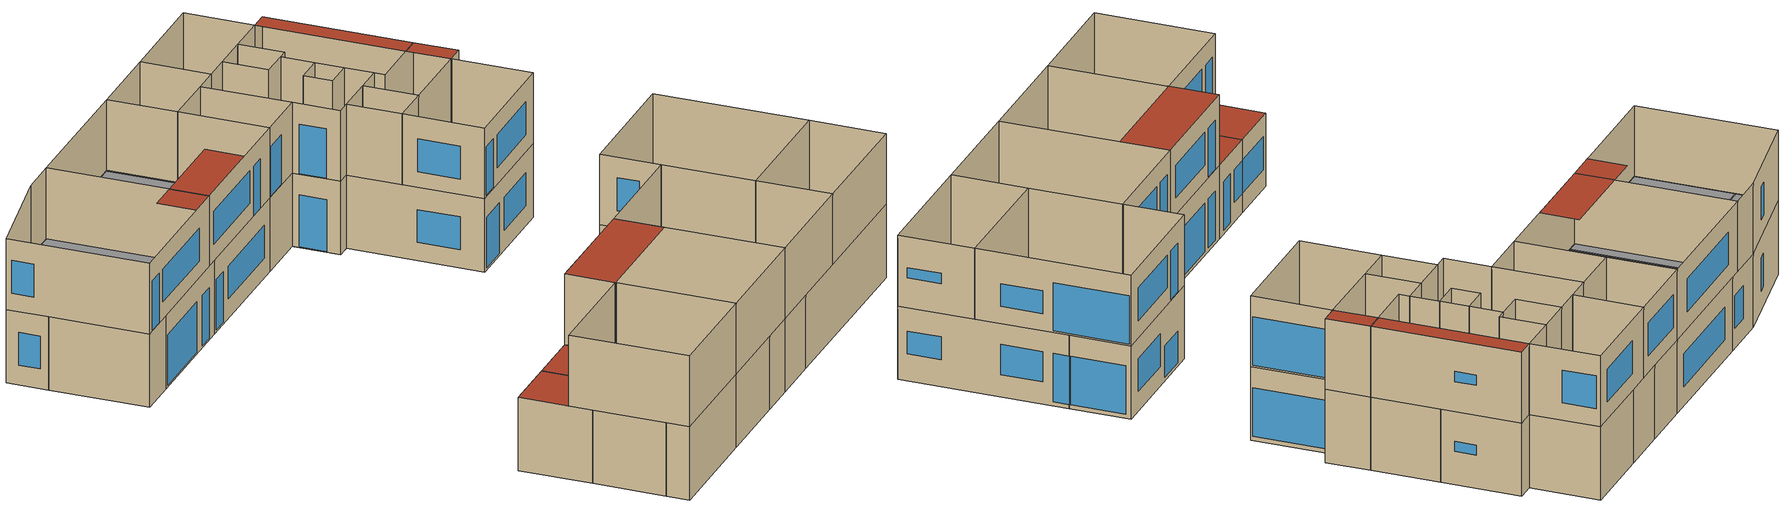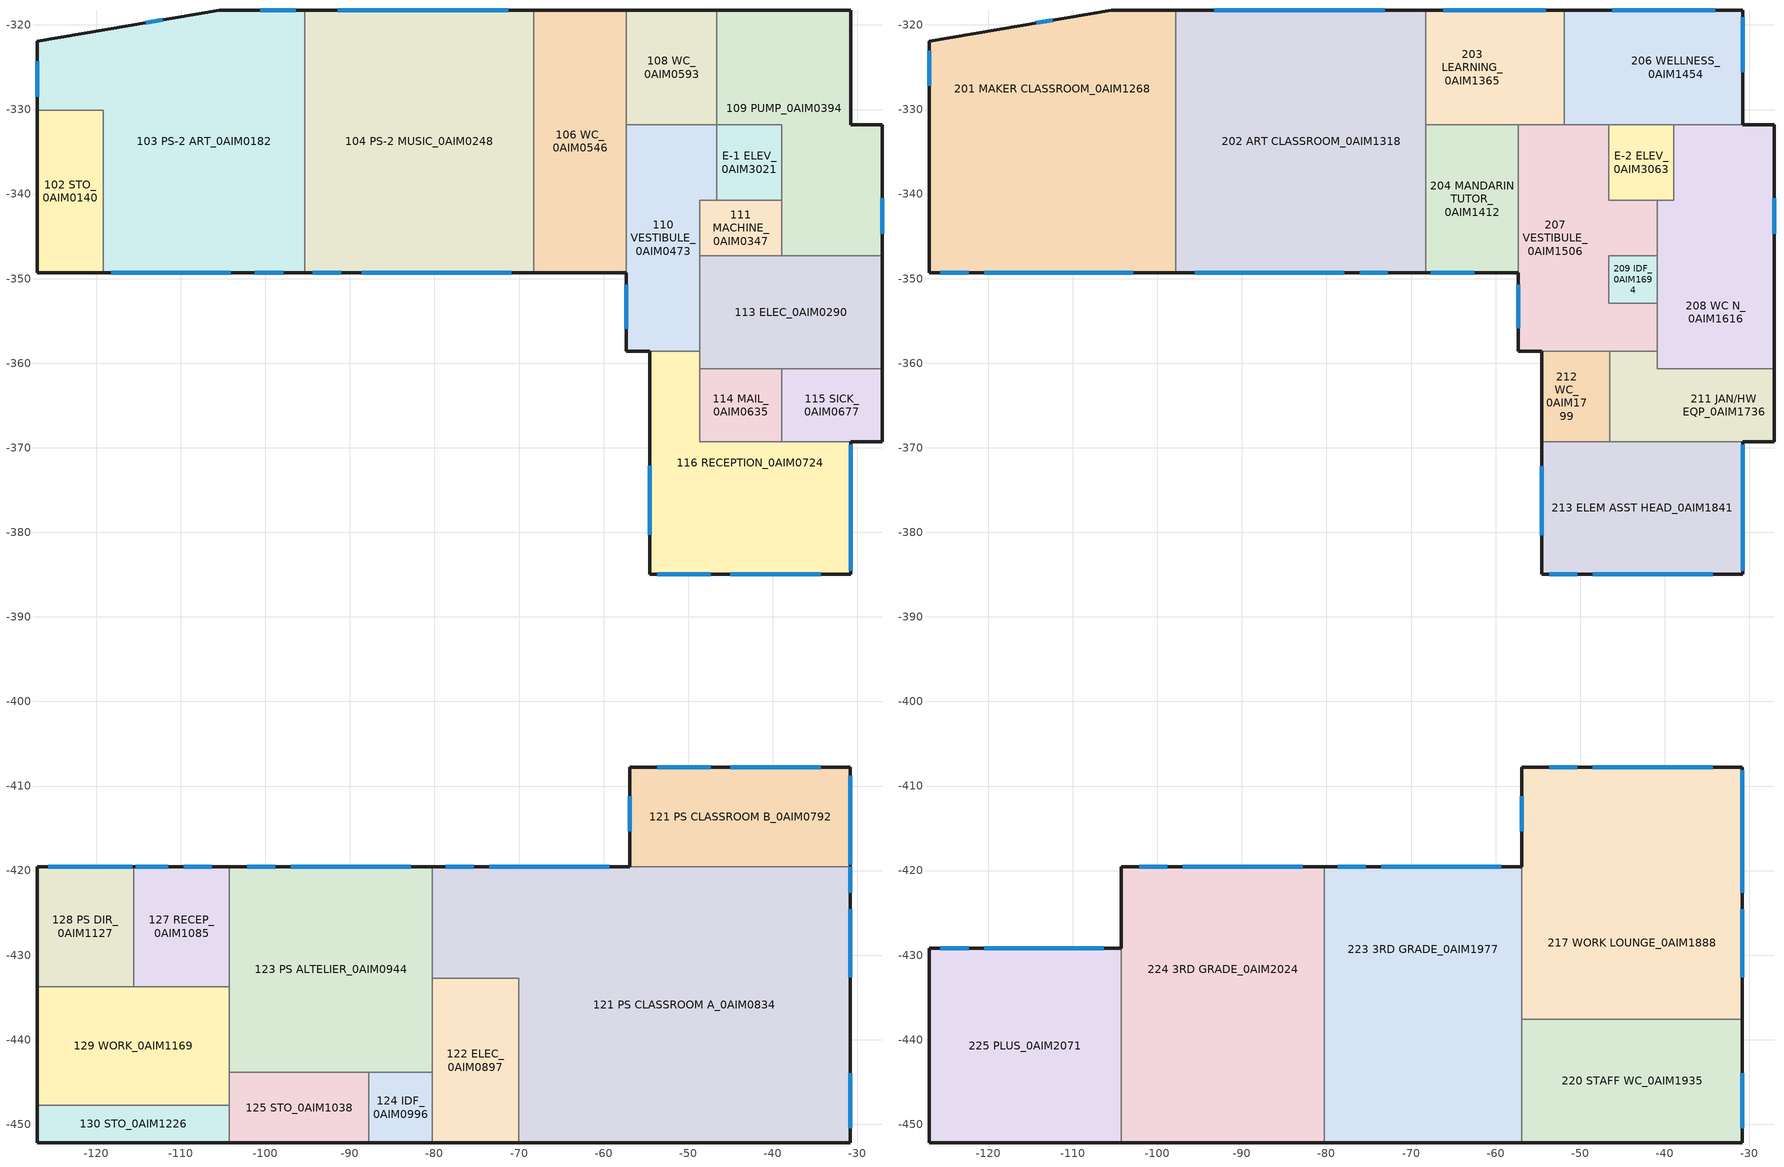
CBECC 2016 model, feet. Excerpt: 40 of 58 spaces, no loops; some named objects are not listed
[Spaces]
102 STO_0AIM0140
 floor ground (Slab-on-Grade Floor - Unheated Slab): -119.17,-349.31 -127,-349.31 -127,-330.06 -119.17,-330.06 z0
 wall outside (MetalFrameWallU057): -127,-330.06 -127,-349.31 -119.17,-349.31 z0:14.5
 wall to 103 PS-2 ART_0AIM0182 (2013 Internal Partition): -119.17,-349.31 -119.17,-330.06 -127,-330.06 z0:14.5
103 PS-2 ART_0AIM0182
 floor ground (Slab-on-Grade Floor - Unheated Slab): -95.34,-349.31 -119.17,-349.31 -119.17,-330.06 -127,-330.06 -127,-321.93 -105.48,-318.24 -95.34,-318.24 z0
 wall outside (MetalFrameWallU057): -95.34,-318.24 -105.48,-318.24 -127,-321.93 -127,-330.06 / -119.17,-349.31 -95.34,-349.31 z0:14.5
 wall to 104 PS-2 MUSIC_0AIM0248 (2013 Internal Partition): -95.34,-349.31 -95.34,-318.24 z0:14.5
 window (SB70XL on Clear+Clear (U-0.28) [SHGC-0.27]): -96.41,-318.24 -100.58,-318.24 / -127,-324.31 -127,-328.48 / -112.16,-319.39 -114.13,-319.72 z3.92:10.42; -118.23,-349.31 -104.06,-349.31 / -101.23,-349.31 -97.9,-349.31 z0.42:10.42
104 PS-2 MUSIC_0AIM0248
 floor ground (Slab-on-Grade Floor - Unheated Slab): -68.25,-349.31 -95.34,-349.31 -95.34,-318.24 -68.25,-318.24 z0
 wall outside (MetalFrameWallU057): -68.25,-318.24 -95.34,-318.24 / -95.34,-349.31 -68.25,-349.31 z0:14.5
 wall to 106 WC_0AIM0546 (2013 Internal Partition): -68.25,-349.31 -68.25,-318.24 z0:14.5
 window (SB70XL on Clear+Clear (U-0.28) [SHGC-0.27]): -71.28,-318.24 -91.45,-318.24 / -88.58,-349.31 -70.92,-349.31 z3.92:10.42; -94.36,-349.31 -91.03,-349.31 z0.42:10.42
106 WC_0AIM0546
 floor ground (Slab-on-Grade Floor - Unheated Slab): -57.3,-349.31 -68.25,-349.31 -68.25,-318.24 -57.3,-318.24 z0
 wall outside (MetalFrameWallU057): -57.3,-318.24 -68.25,-318.24 / -68.25,-349.31 -57.3,-349.31 z0:14.5
 wall to 110 VESTIBULE_0AIM0473 (2013 Internal Partition): -57.3,-349.31 -57.3,-331.83 z0:14.5
 wall to 108 WC_0AIM0593 (2013 Internal Partition): -57.3,-331.83 -57.3,-318.24 z0:14.5
113 ELEC_0AIM0290
 floor ground (Slab-on-Grade Floor - Unheated Slab): -27.07,-360.67 -48.61,-360.67 -48.61,-347.29 -27.07,-347.29 z0
 wall outside (MetalFrameWallU057): -27.07,-360.67 -27.07,-347.29 z0:14.5
 wall to 111 MACHINE_0AIM0347 (2013 Internal Partition): -38.94,-347.29 -48.61,-347.29 z0:14.5
 wall to 109 PUMP_0AIM0394 (2013 Internal Partition): -27.07,-347.29 -38.94,-347.29 z0:14.5
 wall to 110 VESTIBULE_0AIM0473 (2013 Internal Partition): -48.61,-347.29 -48.61,-358.58 z0:14.5
 wall to 114 MAIL_0AIM0635 (2013 Internal Partition): -48.61,-360.67 -38.94,-360.67 z0:14.5
 wall to 115 SICK_0AIM0677 (2013 Internal Partition): -38.94,-360.67 -27.07,-360.67 z0:14.5
 wall to 116 RECEPTION_0AIM0724 (2013 Internal Partition): -48.61,-358.58 -48.61,-360.67 z0:14.5
111 MACHINE_0AIM0347
 floor ground (Slab-on-Grade Floor - Unheated Slab): -38.94,-347.29 -48.61,-347.29 -48.61,-340.75 -38.94,-340.75 z0
 wall to 109 PUMP_0AIM0394 (2013 Internal Partition): -38.94,-347.29 -38.94,-340.75 z0:14.5
 wall to 110 VESTIBULE_0AIM0473 (2013 Internal Partition): -46.6,-340.75 -48.61,-340.75 -48.61,-347.29 z0:14.5
 wall to E-1 ELEV_0AIM3021 (2013 Internal Partition): -38.94,-340.75 -46.6,-340.75 z0:14.5
109 PUMP_0AIM0394
 floor ground (Slab-on-Grade Floor - Unheated Slab): -30.75,-331.83 -27.07,-331.83 -27.07,-347.29 -38.94,-347.29 -38.94,-331.83 -46.6,-331.83 -46.6,-318.24 -30.75,-318.24 z0
 wall outside (MetalFrameWallU057): -27.07,-347.29 -27.07,-331.83 -30.75,-331.83 -30.75,-318.24 -46.6,-318.24 z0:14.5
 wall to 108 WC_0AIM0593 (2013 Internal Partition): -46.6,-318.24 -46.6,-331.83 z0:14.5
 wall to E-1 ELEV_0AIM3021 (2013 Internal Partition): -46.6,-331.83 -38.94,-331.83 -38.94,-340.75 z0:14.5
 window (SB70XL on Clear+Clear (U-0.28) [SHGC-0.27]): -27.07,-344.69 -27.07,-340.52 z6.58:8.58
110 VESTIBULE_0AIM0473
 floor ground (Slab-on-Grade Floor - Unheated Slab): -46.6,-340.75 -48.61,-340.75 -48.61,-358.58 -57.3,-358.58 -57.3,-331.83 -46.6,-331.83 z0
 wall outside (MetalFrameWallU057): -57.3,-349.31 -57.3,-358.58 -54.56,-358.58 z0:14.5
 wall to 108 WC_0AIM0593 (2013 Internal Partition): -46.6,-331.83 -57.3,-331.83 z0:14.5
 wall to 116 RECEPTION_0AIM0724 (2013 Internal Partition): -54.56,-358.58 -48.61,-358.58 z0:14.5
 wall to E-1 ELEV_0AIM3021 (2013 Internal Partition): -46.6,-340.75 -46.6,-331.83 z0:14.5
 window (SB70XL on Clear+Clear (U-0.28) [SHGC-0.27]): -57.3,-350.73 -57.3,-355.9 z0.15:10.42
114 MAIL_0AIM0635
 floor ground (Slab-on-Grade Floor - Unheated Slab): -38.94,-369.29 -48.61,-369.29 -48.61,-360.67 -38.94,-360.67 z0
 wall to 115 SICK_0AIM0677 (2013 Internal Partition): -38.94,-369.29 -38.94,-360.67 z0:14.5
 wall to 116 RECEPTION_0AIM0724 (2013 Internal Partition): -48.61,-360.67 -48.61,-369.29 -38.94,-369.29 z0:14.5
115 SICK_0AIM0677
 floor ground (Slab-on-Grade Floor - Unheated Slab): -27.07,-369.29 -38.94,-369.29 -38.94,-360.67 -27.07,-360.67 z0
 wall outside (MetalFrameWallU057): -30.75,-369.29 -27.07,-369.29 -27.07,-360.67 z0:14.5
 wall to 116 RECEPTION_0AIM0724 (2013 Internal Partition): -38.94,-369.29 -30.75,-369.29 z0:14.5
116 RECEPTION_0AIM0724
 floor ground (Slab-on-Grade Floor - Unheated Slab): -48.61,-369.29 -30.75,-369.29 -30.75,-384.96 -54.56,-384.96 -54.56,-358.58 -48.61,-358.58 z0
 wall outside (MetalFrameWallU057): -54.56,-358.58 -54.56,-384.96 -30.75,-384.96 -30.75,-369.29 z0:14.5
 window (SB70XL on Clear+Clear (U-0.28) [SHGC-0.27]): -53.64,-384.96 -47.33,-384.96 z0.42:10.42; -45,-384.96 -34.33,-384.96 z3.92:10.42; -54.56,-372.13 -54.56,-380.29 z3.58:10.07; -30.75,-384.57 -30.75,-369.63 z0.83:10.42
E-1 ELEV_0AIM3021
 floor ground (Slab-on-Grade Floor - Unheated Slab): -38.94,-340.75 -46.6,-340.75 -46.6,-331.83 -38.94,-331.83 z0
108 WC_0AIM0593
 floor ground (Slab-on-Grade Floor - Unheated Slab): -46.6,-331.83 -57.3,-331.83 -57.3,-318.24 -46.6,-318.24 z0
 wall outside (MetalFrameWallU057): -46.6,-318.24 -57.3,-318.24 z0:14.5
121 PS CLASSROOM B_0AIM0792
 floor ground (Slab-on-Grade Floor - Unheated Slab): -30.81,-419.54 -56.92,-419.54 -56.92,-407.79 -30.81,-407.79 z0
 wall outside (MetalFrameWallU057): -30.81,-419.54 -30.81,-407.79 -56.92,-407.79 -56.92,-419.54 z0:14.5
 wall to 121 PS CLASSROOM A_0AIM0834 (2013 Internal Partition): -56.92,-419.54 -56.67,-419.54 -30.81,-419.54 z0:14.5
 window (SB70XL on Clear+Clear (U-0.28) [SHGC-0.27]): -56.92,-411.19 -56.92,-415.36 / -34.33,-407.79 -45,-407.79 z3.92:10.42; -47.33,-407.79 -53.67,-407.79 z0.75:7; -30.81,-419.33 -30.81,-408.78 z0.83:10.42
121 PS CLASSROOM A_0AIM0834
 floor ground (Slab-on-Grade Floor - Unheated Slab): -30.81,-452.21 -70.05,-452.21 -70.05,-432.74 -80.25,-432.74 -80.25,-419.54 -30.81,-419.54 z0
 wall outside (MetalFrameWallU057): -70.05,-452.21 -30.81,-452.21 -30.81,-419.54 / -56.92,-419.54 -80.25,-419.54 z0:14.5
 wall to 122 ELEC_0AIM0897 (2013 Internal Partition): -80.25,-432.74 -70.05,-432.74 -70.05,-452.21 z0:14.5
 wall to 123 PS ALTELIER_0AIM0944 (2013 Internal Partition): -80.25,-419.54 -80.25,-432.74 z0:14.5
 window (SB70XL on Clear+Clear (U-0.28) [SHGC-0.27]): -59.33,-419.54 -73.5,-419.54 z3.92:10.42; -75.33,-419.54 -78.66,-419.54 z0.75:10.42; -30.81,-432.59 -30.81,-424.59 z4.42:10.42; -30.81,-422.65 -30.81,-419.55 z0.83:10.42; -30.81,-450.46 -30.81,-443.96 z5.35:9.85
122 ELEC_0AIM0897
 floor ground (Slab-on-Grade Floor - Unheated Slab): -70.05,-452.21 -80.25,-452.21 -80.25,-432.74 -70.05,-432.74 z0
 wall outside (MetalFrameWallU057): -80.25,-452.21 -70.05,-452.21 z0:14.5
 wall to 123 PS ALTELIER_0AIM0944 (2013 Internal Partition): -80.25,-432.74 -80.25,-443.86 z0:14.5
 wall to 124 IDF_0AIM0996 (2013 Internal Partition): -80.25,-443.86 -80.25,-452.21 z0:14.5
123 PS ALTELIER_0AIM0944
 floor ground (Slab-on-Grade Floor - Unheated Slab): -80.25,-443.86 -104.25,-443.86 -104.25,-419.54 -80.25,-419.54 z0
 wall outside (MetalFrameWallU057): -80.25,-419.54 -104.25,-419.54 z0:14.5
 wall to 124 IDF_0AIM0996 (2013 Internal Partition): -87.77,-443.86 -80.25,-443.86 z0:14.5
 wall to 125 STO_0AIM1038 (2013 Internal Partition): -104.25,-443.86 -87.77,-443.86 z0:14.5
 wall to 127 RECEP_0AIM1085 (2013 Internal Partition): -104.25,-419.54 -104.25,-433.73 z0:14.5
 wall to 129 WORK_0AIM1169 (2013 Internal Partition): -104.25,-433.73 -104.25,-443.86 z0:14.5
 window (SB70XL on Clear+Clear (U-0.28) [SHGC-0.27]): -82.83,-419.54 -97,-419.54 / -98.83,-419.54 -102.16,-419.54 z0.75:10.42
124 IDF_0AIM0996
 floor ground (Slab-on-Grade Floor - Unheated Slab): -80.25,-452.21 -87.77,-452.21 -87.77,-443.86 -80.25,-443.86 z0
 wall outside (MetalFrameWallU057): -87.77,-452.21 -80.25,-452.21 z0:14.5
 wall to 125 STO_0AIM1038 (2013 Internal Partition): -87.77,-444.11 -87.77,-451.96 z8:14.5; -87.77,-443.86,0 -87.77,-452.21,0 -87.77,-452.21,14.5 -87.77,-451.96,14.5 -87.77,-451.96,8 -87.77,-444.11,8 -87.77,-444.11,14.5 -87.77,-443.86,14.5
125 STO_0AIM1038
 floor ground (Slab-on-Grade Floor - Unheated Slab): -87.77,-452.21 -104.25,-452.21 -104.25,-443.86 -87.77,-443.86 z0
 wall outside (MetalFrameWallU057): -104.25,-452.21 -87.77,-452.21 z0:14.5
 wall to 129 WORK_0AIM1169 (2013 Internal Partition): -104.25,-443.86 -104.25,-447.73 z0:14.5
 wall to 130 STO_0AIM1226 (2013 Internal Partition): -104.25,-447.73 -104.25,-452.21 z0:14.5
127 RECEP_0AIM1085
 floor ground (Slab-on-Grade Floor - Unheated Slab): -104.25,-433.73 -115.55,-433.73 -115.55,-419.54 -104.25,-419.54 z0
 wall outside (MetalFrameWallU057): -104.25,-419.54 -115.55,-419.54 z0:14.5
 wall to 128 PS DIR_0AIM1127 (2013 Internal Partition): -115.55,-419.54 -115.55,-433.73 z0:14.5
 wall to 129 WORK_0AIM1169 (2013 Internal Partition): -115.55,-433.73 -104.25,-433.73 z0:14.5
 window (SB70XL on Clear+Clear (U-0.28) [SHGC-0.27]): -106.33,-419.54 -109.66,-419.54 z0.75:10.42; -111.5,-419.54 -115.33,-419.54 z3.92:10.42
 roof outside (FlatNonresMetalBuildingRoofU028): -104.25,-419.54 -115.55,-419.54 -115.55,-429.21 -104.25,-429.21 z14.5
129 WORK_0AIM1169
 floor ground (Slab-on-Grade Floor - Unheated Slab): -104.25,-447.73 -127,-447.73 -127,-433.73 -104.25,-433.73 z0
 wall outside (MetalFrameWallU057): -127,-433.73 -127,-447.73 z0:14.5
 wall to 128 PS DIR_0AIM1127 (2013 Internal Partition): -115.55,-433.73 -127,-433.73 z0:14.5
 wall to 130 STO_0AIM1226 (2013 Internal Partition): -127,-447.73 -104.25,-447.73 z0:14.5
130 STO_0AIM1226
 floor ground (Slab-on-Grade Floor - Unheated Slab): -104.25,-452.21 -127,-452.21 -127,-447.73 -104.25,-447.73 z0
 wall outside (MetalFrameWallU057): -127,-447.73 -127,-452.21 -104.25,-452.21 z0:14.5
128 PS DIR_0AIM1127
 floor ground (Slab-on-Grade Floor - Unheated Slab): -115.55,-433.73 -127,-433.73 -127,-419.54 -115.55,-419.54 z0
 wall outside (MetalFrameWallU057): -115.55,-419.54 -127,-419.54 -127,-433.73 z0:14.5
 window (SB70XL on Clear+Clear (U-0.28) [SHGC-0.27]): -115.76,-419.54 -125.66,-419.54 z3.92:10.42
 roof outside (FlatNonresMetalBuildingRoofU028): -115.55,-419.54 -127,-419.54 -127,-429.21 -115.55,-429.21 z14.5
201 MAKER CLASSROOM_0AIM1268
 floor to 102 STO_0AIM0140 (Title 24 Interior Floor): -119.17,-349.31 -127,-349.31 -127,-330.06 -119.17,-330.06 z14.5
 floor to 103 PS-2 ART_0AIM0182 (Title 24 Interior Floor): -97.79,-349.31 -119.17,-349.31 -119.17,-330.06 -127,-330.06 -127,-321.93 -105.48,-318.24 -97.79,-318.24 z14.5
 wall outside (MetalFrameWallU057): -97.79,-318.24 -105.48,-318.24 -127,-321.93 -127,-349.31 -97.79,-349.31 z14.5:28.5
 wall to 202 ART CLASSROOM_0AIM1318 (2013 Internal Partition): -97.79,-349.31 -97.79,-318.24 z14.5:28.5
 window (SB70XL on Clear+Clear (U-0.28) [SHGC-0.27]): -127,-323.05 -127,-327.21 / -120.5,-349.31 -102.83,-349.31 / -112.37,-319.42 -114.34,-319.76 z17.92:24.42; -125.66,-349.31 -122.33,-349.31 z14.65:24.42
 roof outside (FlatNonresMetalBuildingRoofU028): -97.79,-341.7 -104,-341.7 -104,-349.31 -97.79,-349.31 z28.5
202 ART CLASSROOM_0AIM1318
 floor to 103 PS-2 ART_0AIM0182 (Title 24 Interior Floor): -95.34,-349.31 -97.79,-349.31 -97.79,-318.24 -95.34,-318.24 z14.5
 floor to 104 PS-2 MUSIC_0AIM0248 (Title 24 Interior Floor): -68.25,-349.31 -95.34,-349.31 -95.34,-318.24 -68.25,-318.24 z14.5
 wall outside (MetalFrameWallU057): -68.25,-318.24 -97.79,-318.24 / -97.79,-349.31 -68.25,-349.31 z14.5:28.5
 wall to 203 LEARNING_0AIM1365 (2013 Internal Partition): -68.25,-331.83 -68.25,-318.24 z14.5:28.5
 wall to 204 MANDARIN TUTOR_0AIM1412 (2013 Internal Partition): -68.25,-349.31 -68.25,-331.83 z14.5:28.5
 window (SB70XL on Clear+Clear (U-0.28) [SHGC-0.27]): -73.11,-318.24 -93.28,-318.24 / -95.58,-349.31 -77.92,-349.31 z17.92:24.42; -76.08,-349.31 -72.75,-349.31 z14.65:24.42
 roof outside (FlatNonresMetalBuildingRoofU028): -80.58,-341.7 -97.79,-341.7 -97.79,-349.31 -80.58,-349.31 z28.5
203 LEARNING_0AIM1365
 floor to 106 WC_0AIM0546 (Title 24 Interior Floor): -57.3,-331.83 -68.25,-331.83 -68.25,-318.24 -57.3,-318.24 z14.5
 floor to 108 WC_0AIM0593 (Title 24 Interior Floor): -51.88,-331.83 -57.3,-331.83 -57.3,-318.24 -51.88,-318.24 z14.5
 wall outside (MetalFrameWallU057): -51.88,-318.24 -68.25,-318.24 z14.5:28.5
 wall to 204 MANDARIN TUTOR_0AIM1412 (2013 Internal Partition): -68.25,-331.83 -57.3,-331.83 z14.5:28.5
 wall to 206 WELLNESS_0AIM1454 (2013 Internal Partition): -51.88,-331.83 -51.88,-318.24 z14.5:28.5
 wall to 207 VESTIBULE_0AIM1506 (2013 Internal Partition): -57.3,-331.83 -51.88,-331.83 z14.5:28.5
 window (SB70XL on Clear+Clear (U-0.28) [SHGC-0.27]): -54.04,-318.24 -66.21,-318.24 z17.92:24.42
204 MANDARIN TUTOR_0AIM1412
 floor to 106 WC_0AIM0546 (Title 24 Interior Floor): -57.3,-349.31 -68.25,-349.31 -68.25,-331.83 -57.3,-331.83 z14.5
 wall outside (MetalFrameWallU057): -68.25,-349.31 -57.3,-349.31 z14.5:28.5
 wall to 207 VESTIBULE_0AIM1506 (2013 Internal Partition): -57.3,-349.31 -57.3,-331.83 z14.5:28.5
 window (SB70XL on Clear+Clear (U-0.28) [SHGC-0.27]): -67.67,-349.31 -62.5,-349.31 z14.65:24.42
206 WELLNESS_0AIM1454
 floor to 109 PUMP_0AIM0394 (Title 24 Interior Floor): -30.75,-331.83 -46.6,-331.83 -46.6,-318.24 -30.75,-318.24 z14.5
 floor to 108 WC_0AIM0593 (Title 24 Interior Floor): -46.6,-331.83 -51.88,-331.83 -51.88,-318.24 -46.6,-318.24 z14.5
 wall outside (MetalFrameWallU057): -30.75,-331.83 -30.75,-318.24 -51.88,-318.24 z14.5:28.5
 wall to 207 VESTIBULE_0AIM1506 (2013 Internal Partition): -51.88,-331.83 -46.6,-331.83 z14.5:28.5
 wall to 208 WC N_0AIM1616 (2013 Internal Partition): -38.94,-331.83 -30.75,-331.83 z14.5:28.5
 wall to E-2 ELEV_0AIM3063 (2013 Internal Partition): -46.6,-331.83 -38.94,-331.83 z14.5:28.5
 window (SB70XL on Clear+Clear (U-0.28) [SHGC-0.27]): -34.02,-318.24 -46.19,-318.24 / -30.75,-325.6 -30.75,-319.1 z17.92:24.42
207 VESTIBULE_0AIM1506
 floor to 113 ELEC_0AIM0290 (Title 24 Interior Floor): -40.91,-358.58 -48.61,-358.58 -48.61,-347.29 -46.6,-347.29 -46.6,-352.93 -40.91,-352.93 z14.5
 floor to 111 MACHINE_0AIM0347 (Title 24 Interior Floor): -40.91,-347.29 -48.61,-347.29 -48.61,-340.75 -40.91,-340.75 z14.5
 floor to 110 VESTIBULE_0AIM0473 (Title 24 Interior Floor): -48.61,-358.58 -57.3,-358.58 -57.3,-331.83 -46.6,-331.83 -46.6,-340.75 -48.61,-340.75 z14.5
 wall outside (MetalFrameWallU057): -57.3,-349.31 -57.3,-358.58 -54.56,-358.58 z14.5:28.5
 wall to 208 WC N_0AIM1616 (2013 Internal Partition): -40.91,-358.58 -40.91,-352.93 / -40.91,-347.29 -40.91,-340.75 z14.5:28.5
 wall to 209 IDF_0AIM1694 (2013 Internal Partition): -40.91,-352.93 -46.6,-352.93 -46.6,-347.29 -40.91,-347.29 z14.5:28.5
 wall to 211 JAN/HW EQP_0AIM1736 (2013 Internal Partition): -46.51,-358.58 -40.91,-358.58 z14.5:28.5
 wall to 212 WC_0AIM1799 (2013 Internal Partition): -54.56,-358.58 -46.51,-358.58 z14.5:28.5
 wall to E-2 ELEV_0AIM3063 (2013 Internal Partition): -40.91,-340.75 -46.6,-340.75 -46.6,-331.83 z14.5:28.5
 window (SB70XL on Clear+Clear (U-0.28) [SHGC-0.27]): -57.3,-350.7 -57.3,-355.87 z14.65:24.42
208 WC N_0AIM1616
 floor to 113 ELEC_0AIM0290 (Title 24 Interior Floor): -27.07,-360.67 -40.91,-360.67 -40.91,-347.29 -27.07,-347.29 z14.5
 floor to 111 MACHINE_0AIM0347 (Title 24 Interior Floor): -38.94,-347.29 -40.91,-347.29 -40.91,-340.75 -38.94,-340.75 z14.5
 floor to 109 PUMP_0AIM0394 (Title 24 Interior Floor): -27.07,-347.29 -38.94,-347.29 -38.94,-331.83 -27.07,-331.83 z14.5
 wall outside (MetalFrameWallU057): -27.07,-360.67 -27.07,-331.83 -30.75,-331.83 z14.5:28.5
 wall to 209 IDF_0AIM1694 (2013 Internal Partition): -40.91,-347.29 -40.91,-352.93 z14.5:28.5
 wall to 211 JAN/HW EQP_0AIM1736 (2013 Internal Partition): -40.91,-358.58 -40.91,-360.67 -27.07,-360.67 z14.5:28.5
 wall to E-2 ELEV_0AIM3063 (2013 Internal Partition): -38.94,-331.83 -38.94,-340.75 -40.91,-340.75 z14.5:28.5
 window (SB70XL on Clear+Clear (U-0.28) [SHGC-0.27]): -27.07,-344.69 -27.07,-340.52 z20.42:22.42
 roof outside (FlatNonresMetalBuildingRoofU028): -27.07,-331.83 -30.75,-331.83 -30.75,-360.67 -27.07,-360.67 z28.5
E-2 ELEV_0AIM3063
 floor to E-1 ELEV_0AIM3021 (Title 24 Interior Floor): -38.94,-340.75 -46.6,-340.75 -46.6,-331.83 -38.94,-331.83 z14.5
209 IDF_0AIM1694
 floor to 113 ELEC_0AIM0290 (Title 24 Interior Floor): -40.91,-352.93 -46.6,-352.93 -46.6,-347.29 -40.91,-347.29 z14.5
211 JAN/HW EQP_0AIM1736
 floor to 113 ELEC_0AIM0290 (Title 24 Interior Floor): -40.91,-360.67 -46.51,-360.67 -46.51,-358.58 -40.91,-358.58 z14.5
 floor to 114 MAIL_0AIM0635 (Title 24 Interior Floor): -38.94,-369.29 -46.51,-369.29 -46.51,-360.67 -38.94,-360.67 z14.5
 floor to 115 SICK_0AIM0677 (Title 24 Interior Floor): -27.07,-369.29 -38.94,-369.29 -38.94,-360.67 -27.07,-360.67 z14.5
 wall outside (MetalFrameWallU057): -30.75,-369.29 -27.07,-369.29 -27.07,-360.67 z14.5:28.5
 wall to 212 WC_0AIM1799 (2013 Internal Partition): -46.51,-358.58 -46.51,-369.29 z14.5:28.5
 wall to 213 ELEM ASST HEAD_0AIM1841 (2013 Internal Partition): -46.51,-369.29 -31,-369.29 -30.75,-369.29 z14.5:28.5
 roof outside (FlatNonresMetalBuildingRoofU028): -27.07,-360.67 -30.75,-360.67 -30.75,-369.29 -27.07,-369.29 z28.5
212 WC_0AIM1799
 floor to 114 MAIL_0AIM0635 (Title 24 Interior Floor): -46.51,-369.29 -48.61,-369.29 -48.61,-360.67 -46.51,-360.67 z14.5
 floor to 116 RECEPTION_0AIM0724 (Title 24 Interior Floor): -48.61,-369.29 -54.56,-369.29 -54.56,-358.58 -48.61,-358.58 z14.5
 floor to 113 ELEC_0AIM0290 (Title 24 Interior Floor): -46.51,-360.67 -48.61,-360.67 -48.61,-358.58 -46.51,-358.58 z14.5
 wall outside (MetalFrameWallU057): -54.56,-358.58 -54.56,-369.29 z14.5:28.5
 wall to 213 ELEM ASST HEAD_0AIM1841 (2013 Internal Partition): -54.56,-369.29 -46.51,-369.29 z14.5:28.5
213 ELEM ASST HEAD_0AIM1841
 floor to 116 RECEPTION_0AIM0724 (Title 24 Interior Floor): -30.75,-384.96 -54.56,-384.96 -54.56,-369.29 -30.75,-369.29 z14.5
 wall outside (MetalFrameWallU057): -54.56,-369.29 -54.56,-384.96 -30.75,-384.96 -30.75,-369.29 z14.5:28.5
 window (SB70XL on Clear+Clear (U-0.28) [SHGC-0.27]): -54.56,-372.17 -54.56,-380.34 z17.57:24.07; -53.67,-384.96 -50.33,-384.96 / -30.75,-384.54 -30.75,-369.65 z14.83:24.42; -48.5,-384.96 -34.33,-384.96 z17.92:24.42
217 WORK LOUNGE_0AIM1888
 floor to 121 PS CLASSROOM B_0AIM0792 (Title 24 Interior Floor): -30.81,-419.54 -56.92,-419.54 -56.92,-407.79 -30.81,-407.79 z14.5
 floor to 121 PS CLASSROOM A_0AIM0834 (Title 24 Interior Floor): -30.81,-437.57 -56.92,-437.57 -56.92,-419.54 -30.81,-419.54 z14.5
 wall outside (MetalFrameWallU057): -30.81,-437.57 -30.81,-407.79 -56.92,-407.79 -56.92,-419.54 z14.5:28.5
 wall to 220 STAFF WC_0AIM1935 (2013 Internal Partition): -56.92,-437.57 -30.81,-437.57 z14.5:28.5
 wall to 223 3RD GRADE_0AIM1977 (2013 Internal Partition): -56.92,-419.54 -56.92,-437.57 z14.5:28.5
 window (SB70XL on Clear+Clear (U-0.28) [SHGC-0.27]): -50.33,-407.79 -53.67,-407.79 z14.75:24.42; -34.33,-407.79 -48.5,-407.79 / -56.92,-411.19 -56.92,-415.36 z17.92:24.42; -30.81,-422.65 -30.81,-408.13 z14.83:24.42; -30.81,-432.59 -30.81,-424.59 z17.92:22.42
220 STAFF WC_0AIM1935
 floor to 121 PS CLASSROOM A_0AIM0834 (Title 24 Interior Floor): -30.81,-452.21 -56.92,-452.21 -56.92,-437.57 -30.81,-437.57 z14.5
 wall outside (MetalFrameWallU057): -56.92,-452.21 -30.81,-452.21 -30.81,-437.57 z14.5:28.5
 wall to 223 3RD GRADE_0AIM1977 (2013 Internal Partition): -56.92,-437.57 -56.92,-452.21 z14.5:28.5
 window (SB70XL on Clear+Clear (U-0.28) [SHGC-0.27]): -30.81,-450.45 -30.81,-443.95 z20.42:22.42
223 3RD GRADE_0AIM1977
 floor to 121 PS CLASSROOM A_0AIM0834 (Title 24 Interior Floor): -56.92,-452.21 -70.05,-452.21 -70.05,-432.74 -80.25,-432.74 -80.25,-419.54 -56.92,-419.54 z14.5
 floor to 122 ELEC_0AIM0897 (Title 24 Interior Floor): -70.05,-452.21 -80.25,-452.21 -80.25,-432.74 -70.05,-432.74 z14.5
 wall outside (MetalFrameWallU057): -80.25,-452.21 -56.92,-452.21 / -56.92,-419.54 -80.25,-419.54 z14.5:28.5
 wall to 224 3RD GRADE_0AIM2024 (2013 Internal Partition): -80.25,-419.54 -80.25,-452.21 z14.5:28.5
 window (SB70XL on Clear+Clear (U-0.28) [SHGC-0.27]): -59.33,-419.54 -73.5,-419.54 z17.92:24.42; -75.33,-419.54 -78.66,-419.54 z14.75:24.42
224 3RD GRADE_0AIM2024
 floor to 123 PS ALTELIER_0AIM0944 (Title 24 Interior Floor): -80.25,-443.86 -104.25,-443.86 -104.25,-419.54 -80.25,-419.54 z14.5
 floor to 124 IDF_0AIM0996 (Title 24 Interior Floor): -80.25,-452.21 -87.77,-452.21 -87.77,-443.86 -80.25,-443.86 z14.5
 floor to 125 STO_0AIM1038 (Title 24 Interior Floor): -87.77,-452.21 -104.25,-452.21 -104.25,-443.86 -87.77,-443.86 z14.5
 wall outside (MetalFrameWallU057): -104.25,-452.21 -80.25,-452.21 / -80.25,-419.54 -104.25,-419.54 -104.25,-429.21 z14.5:28.5
 wall to 225 PLUS_0AIM2071 (2013 Internal Partition): -104.25,-429.21 -104.25,-429.46 -104.25,-452.21 z14.5:28.5
 window (SB70XL on Clear+Clear (U-0.28) [SHGC-0.27]): -82.83,-419.54 -97,-419.54 z17.92:24.42; -98.83,-419.54 -102.16,-419.54 z14.75:24.42
 roof outside (FlatNonresMetalBuildingRoofU028): -80.25,-419.54 -104.25,-419.54 -104.25,-429.21 -80.25,-429.21 z28.5
225 PLUS_0AIM2071
 floor to 127 RECEP_0AIM1085 (Title 24 Interior Floor): -104.25,-433.73 -115.55,-433.73 -115.55,-429.21 -104.25,-429.21 z14.5
 floor to 128 PS DIR_0AIM1127 (Title 24 Interior Floor): -115.55,-433.73 -127,-433.73 -127,-429.21 -115.55,-429.21 z14.5
 floor to 129 WORK_0AIM1169 (Title 24 Interior Floor): -104.25,-447.73 -127,-447.73 -127,-433.73 -104.25,-433.73 z14.5
 floor to 130 STO_0AIM1226 (Title 24 Interior Floor): -104.25,-452.21 -127,-452.21 -127,-447.73 -104.25,-447.73 z14.5
 wall outside (MetalFrameWallU057): -104.25,-429.21 -127,-429.21 -127,-452.21 -104.25,-452.21 z14.5:28.5
 window (SB70XL on Clear+Clear (U-0.28) [SHGC-0.27]): -106.33,-429.21 -120.5,-429.21 z17.92:24.42; -122.33,-429.21 -125.66,-429.21 z14.75:24.42
[Proj]
Presidio Knolls 100CD: GasType=NaturalGas; NatGasAvail=0; CliZn=ClimateZone3; StAddress=250 10th Street; City=San Francisco; State=CA; ZipCode=94103; CalculateEnergyCosts=0; AvgElecCost=13.41; AvgOtherFuelCost=0; DocAuthName=Ken Takahashi; DocAuthCEAIdent=N/A; DocAuthCompany=Integral Group; DocAuthAddress=427 13th Street; DocAuthCity=Oakland; DocAuthState=CA; DocAuthZipCode=94612; DocAuthPhone=5106632070; LtgDsgnrCompany=Integral Group; LtgDsgnrAddress=427 13th Street; LtgDsgnrCity=Oakland; LtgDsgnrState=CA; LtgDsgnrZipCode=94612; LtgDsgnrPhone=5106632070; LtgDsgnrType=Builder/Owner; MechDsgnrCompany=Integral Group; MechDsgnrAddress=427 13th Street; MechDsgnrCity=Oakland; MechDsgnrState=CA; MechDsgnrZipCode=94612; MechDsgnrPhone=5106632070; WeatherStation=SAN-FRANCISCO-INTL_724940; QuickAnalysis=1; UseExcptDsgnModel=0; CompPathEnv=Performance; CompPathMech=Performance; CompPathDHW=Performance; CompPathLtg=Performance; CompPathKit=NA; CompPathComputerRm=NA; CompPathLab=NA; LtgOutdrComp=Yes; ElecMandComp=Yes; SolReadyMandComp=Yes
[Bldg]
Building: RelocPubSchoolBldg=0; BldgAz=316.31; TotStoryCnt=3; AboveGrdStoryCnt=3; HighRiseResLivingUnitCnt=0; HotelMotelGuestRmCnt=0
[Mat]
Name | CodeCat | CodeItem
Air - Wall 18 | Air | Air - Wall - 3/4 in.
Cellular polyisocyanurate (unfaced) - 6 in. R35 | Insulation Board | Cellular polyisocyanurate (unfaced) - 6 in. R35
Concrete - 140 lb/ft3 - 4 in. | Concrete | Concrete - 140 lb/ft3 - 4 in.
Gypsum Board - 1/2 in. | Bldg Board and Siding | Gypsum Board - 1/2 in.
Metal Standing Seam - 1/16 in. | Roofing | Metal Standing Seam - 1/16 in.
Plywood - 3/4 in. | Bldg Board and Siding | Plywood - 3/4 in.
Stucco - 7/8 in. | Plastering Materials | Stucco - 7/8 in.
Compliance Insulation R16.00 | Insulation Board | Compliance Insulation R16.00
Gypsum Board - 5/8 in. | Bldg Board and Siding | Gypsum Board - 5/8 in.
[FenCons]
SB70XL on Clear+Clear (U-0.28) [SHGC-0.27]: FenType=VerticalFenestration; FenProdType=FixedWindow; AssmContext=Manufactured; CertificationMthd=NFRCRated; GreenhouseGardenWin=0; WinDivider=TrueDividedLite; SHGC=0.27814; UFactor=0.442874; VT=0.64; ShdgCred=0; DynamicGlz=0
[ConsAssm]
MetalFrameWallU057: SpecMthd=Layers; MatRef=( Stucco - 7/8 in., Compliance Insulation R16.00, Gypsum Board - 5/8 in., - none -, - none - ); ConsAssmNotes=JA4 Table 4.3.3 - 6I: 2x6 metal frame with batt + 2 polyiso on EIFS
2013 Internal Partition: SpecMthd=Layers; MatRef=( Gypsum Board - 1/2 in., Air - Wall 18, Gypsum Board - 1/2 in. ); CompatibleSurfType=InteriorWall
Title 24 Interior Floor: SpecMthd=Layers; MatRef=( Plywood - 3/4 in., Concrete - 140 lb/ft3 - 4 in., Gypsum Board - 1/2 in., - none -, - none - ); CompatibleSurfType=InteriorFloor
FlatNonresMetalBuildingRoofU028: SpecMthd=Layers; MatRef=( Metal Standing Seam - 1/16 in., Cellular polyisocyanurate (unfaced) - 6 in. R35 ); ConsAssmNotes=JA4 Table 4.2.6 - 1J: 6 in. polyiso over metal deck no conc.; CompatibleSurfType=Roof; FieldAppliedCoating=0; CRRCInitialRefl=0.9; CRRCAgedRefl=0.85; CRRCInitialEmit=0.85; CRRCAgedEmit=0.85; RoofDens=0; BuiltUpRoof=0; BallastedRoof=0
Slab-on-Grade Floor - Unheated Slab: CompatibleSurfType=UndergroundFloor
[Story]
Level 01; Level 02
[Spc] FxdSeat=0; EnvStatus=New; LtgStatus=New; IntLtgSpecMthd=AreaCategoryMethod; ElevCnt=0; ElevLostFrac=0; EscalCnt=0; EscalLostFrac=0; SHWFluidSegRef=DHW SUPPLY SEGMENT; ExhPerArea=0; ExhACH=0; ExhPerSpc=0; DwellingUnitTypeCnt=( 0, 0, 0, 0, 0, 0 ); DwellingUnitTypeArea=( 0, 0, 0, 0, 0, 0 )
Name | Story | CondgType | ThrmlZnRef | FlrToCeilingHgt | Vol | SpcFunc | PriSide100PctControlled | SkyltReqExcptFrac | VentPerPerson | VentPerArea | VentACH | VentPerSpc | SecSide100PctControlled | DayltgCtrlType | MinDimLtgFrac | MinDimPwrFrac | OccFrac
102 STO_0AIM0140 | Level 01 | DirectlyConditioned | 103 PS-2 ART | 14.5 | 2186.47 | Corridors, Restrooms, Stairs, and Support Areas | 0 | 0 | 15 | 0.15 | 0 | 0
103 PS-2 ART_0AIM0182 | Level 01 | DirectlyConditioned | 103 PS-2 ART | 14.5 | 11500.5 | Classrooms, Lecture, Training, Vocational Areas | 1 | 0 | 15 | 0.15 | 0 | 577 | 0 | Continuous | 0 | 0
104 PS-2 MUSIC_0AIM0248 | Level 01 | DirectlyConditioned | 104 PS-2 MUSIC | 14.5 | 12207.6 | Classrooms, Lecture, Training, Vocational Areas | 1 |  | 15 | 0.15 | 0 | 600 | 0 |  | 0 | 0
113 ELEC_0AIM0290 | Level 01 | DirectlyConditioned | 113 ELEC | 14.5 | 4179.16 | Electrical, Mechanical, Telephone Rooms |  | 0 | 15 | 0.15 | 0 | 0
111 MACHINE_0AIM0347 | Level 01 | DirectlyConditioned | 111 MACHINE | 14.5 | 917.482 | Electrical, Mechanical, Telephone Rooms |  | 0 | 15 | 0.15 | 0 | 0 |  |  |  |  | 0.5
109 PUMP_0AIM0394 | Level 01 | IndirectlyConditioned | 109 PUMP | 14.5 | 5781.76 | Electrical, Mechanical, Telephone Rooms | 1 | 0 | 0 | 0 | 0 | 0 | 0
110 VESTIBULE_0AIM0473 | Level 01 | DirectlyConditioned | 116 RECEPTION | 14.5 | 3629.42 | Corridors, Restrooms, Stairs, and Support Areas | 1 | 0 | 15 | 0.15 | 0 | 0 | 0
106 WC_0AIM0546 | Level 01 | IndirectlyConditioned | 106 WC | 14.5 | 4935.01 | Corridors, Restrooms, Stairs, and Support Areas |  | 0 | 0 | 0 | 0 | 0
108 WC_0AIM0593 | Level 01 | IndirectlyConditioned | 106 WC | 14.5 | 2108.08 | Corridors, Restrooms, Stairs, and Support Areas |  | 0 | 0 | 0 | 0 | 0
114 MAIL_0AIM0635 | Level 01 | DirectlyConditioned | 116 RECEPTION | 14.5 | 1208.59 | Office (250 square feet in floor area or less) |  | 0 | 15 | 0.15 | 0 | 0
115 SICK_0AIM0677 | Level 01 | DirectlyConditioned | 116 RECEPTION | 14.5 | 1482.38 | Office (250 square feet in floor area or less) |  | 0 | 15 | 0.15 | 0 | 0
116 RECEPTION_0AIM0724 | Level 01 | DirectlyConditioned | 116 RECEPTION | 14.5 | 6335.78 | Lobby, Main Entry | 1 | 0 | 15 | 0.15 | 0 | 534 | 0 | Continuous | 0 | 0
121 PS CLASSROOM B_0AIM0792 | Level 01 | DirectlyConditioned | 121 PS CLASSROOM | 14.5 | 4447.5 | Classrooms, Lecture, Training, Vocational Areas | 1 | 0 | 15 | 0.15 | 0 | 239 | 0 |  | 0 | 0
121 PS CLASSROOM A_0AIM0834 | Level 01 | DirectlyConditioned | 121 PS CLASSROOM | 14.5 | 20535.4 | Classrooms, Lecture, Training, Vocational Areas | 1 | 0 |  |  |  |  | 0 |  | 0 | 0
122 ELEC_0AIM0897 | Level 01 | DirectlyConditioned | 121 PS CLASSROOM | 14.5 | 2879.05 | Electrical, Mechanical, Telephone Rooms |  | 0 | 15 | 0.15 | 0 | 0
123 PS ALTELIER_0AIM0944 | Level 01 | DirectlyConditioned | 123 PS ALTELIER | 14.5 | 8461.68 | Classrooms, Lecture, Training, Vocational Areas | 1 | 0 | 15 | 0.15 | 0 | 225 | 0 |  | 0 | 0
124 IDF_0AIM0996 | Level 01 | DirectlyConditioned | 124 IDF | 14.5 | 911.372 | Electrical, Mechanical, Telephone Rooms |  | 0 | 15 | 0.15 | 0 | 0
125 STO_0AIM1038 | Level 01 | IndirectlyConditioned | 130 STO | 14.5 | 1994.95 | Corridors, Restrooms, Stairs, and Support Areas |  | 0 | 15 | 0.15 | 0 | 0
127 RECEP_0AIM1085 | Level 01 | DirectlyConditioned | 129 WORK | 14.5 | 2325.48 | Lobby, Main Entry | 1 | 0 | 15 | 0.15 | 0 | 81 | 0
128 PS DIR_0AIM1127 | Level 01 | DirectlyConditioned | 129 WORK | 14.5 | 2356.55 | Office (250 square feet in floor area or less) | 1 | 0 | 15 | 0.15 | 0 |  | 0
129 WORK_0AIM1169 | Level 01 | DirectlyConditioned | 129 WORK | 14.5 | 4619.31 | Classrooms, Lecture, Training, Vocational Areas | 0 | 0 | 15 | 0.15 | 0
130 STO_0AIM1226 | Level 01 | IndirectlyConditioned | 130 STO | 14.5 | 1477.06 | Corridors, Restrooms, Stairs, and Support Areas |  | 0 | 0 | 0 | 0 | 0
E-1 ELEV_0AIM3021 | Level 01 | IndirectlyConditioned | Zn E-1 ELEV | 14.5 | 990.512 | Unoccupied-Exclude from Gross Floor Area |  | 0 | 0 | 0 | 0 | 0
201 MAKER CLASSROOM_0AIM1268 | Level 02 | DirectlyConditioned | 201 MAKER CLASSROOM | 14 | 12150.5 | Classrooms, Lecture, Training, Vocational Areas | 1 | 0 | 15 | 0.15 | 0 | 600 | 0 |  | 0 | 0
202 ART CLASSROOM_0AIM1318 | Level 02 | DirectlyConditioned | 202 ART CLASSROOM | 14 | 12851.2 | Classrooms, Lecture, Training, Vocational Areas | 1 | 0 | 15 | 0.15 | 0 | 600 | 0 |  | 0 | 0
203 LEARNING_0AIM1365 | Level 02 | DirectlyConditioned | 213 ELEM ASST HEAD | 14 | 3114.24 | Classrooms, Lecture, Training, Vocational Areas | 1 | 0 | 15 | 0.15 | 0 | 137 | 0 |  | 0 | 0
204 MANDARIN TUTOR_0AIM1412 | Level 02 | DirectlyConditioned | 213 ELEM ASST HEAD | 14 | 2681.12 | Classrooms, Lecture, Training, Vocational Areas | 1 | 0 | 15 | 0.15 | 0 | 126 | 0 |  | 0 | 0 | 0.5
206 WELLNESS_0AIM1454 | Level 02 | DirectlyConditioned | 213 ELEM ASST HEAD | 14 | 4019.73 | Classrooms, Lecture, Training, Vocational Areas | 1 | 0 | 15 | 0.15 | 0 | 162 | 0 |  | 0 | 0
207 VESTIBULE_0AIM1506 | Level 02 | DirectlyConditioned | 213 ELEM ASST HEAD | 14 | 4977.53 | Corridors, Restrooms, Stairs, and Support Areas | 1 | 0 | 15 | 0.15 | 0 | 106 | 0
208 WC N_0AIM1616 | Level 02 | IndirectlyConditioned | 208 WC N | 14 | 5339.7 | Corridors, Restrooms, Stairs, and Support Areas | 1 | 0 | 0 | 0 | 0 | 0 | 0
209 IDF_0AIM1694 | Level 02 | DirectlyConditioned | 209 IDF | 14 | 449.665 | Computer Room |  | 0
211 JAN/HW EQP_0AIM1736 | Level 02 | IndirectlyConditioned | 208 WC N | 14 | 2509.22 | Corridors, Restrooms, Stairs, and Support Areas |  | 0 | 0 | 0 | 0 | 0
212 WC_0AIM1799 | Level 02 | IndirectlyConditioned | 208 WC N | 14 | 1207.43 | Corridors, Restrooms, Stairs, and Support Areas |  | 0 | 0 | 0 | 0 | 0
213 ELEM ASST HEAD_0AIM1841 | Level 02 | DirectlyConditioned | 213 ELEM ASST HEAD | 14 | 5224.62 | Office (250 square feet in floor area or less) | 1 | 0 | 15 | 0.15 | 0 | 109 | 0 |  | 0 | 0
217 WORK LOUNGE_0AIM1888 | Level 02 | DirectlyConditioned | 217 WORK LOUNGE | 14 | 10884.4 | Classrooms, Lecture, Training, Vocational Areas | 1 | 0 | 15 | 0.15 | 0 | 390 | 0 |  | 0 | 0
220 STAFF WC_0AIM1935 | Level 02 | DirectlyConditioned | 217 WORK LOUNGE | 14 | 5348.08 | Corridors, Restrooms, Stairs, and Support Areas | 1 | 0 | 15 | 0.15 | 0 | 155 | 0
223 3RD GRADE_0AIM1977 | Level 02 | DirectlyConditioned | 223 3RD GRADE | 14 | 10668.7 | Classrooms, Lecture, Training, Vocational Areas | 1 | 0 | 15 | 0.15 | 0 | 600 | 0 |  | 0 | 0
224 3RD GRADE_0AIM2024 | Level 02 | DirectlyConditioned | 224 3RD GRADE | 14 | 10976 | Classrooms, Lecture, Training, Vocational Areas | 1 | 0 | 15 | 0.15 | 0 | 600 | 0 |  | 0 | 0
225 PLUS_0AIM2071 | Level 02 | DirectlyConditioned | 225 PLUS | 14 | 7327.17 | Classrooms, Lecture, Training, Vocational Areas | 1 | 0 | 15 | 0.15 | 0 | 400 | 0 |  | 0 | 0
E-2 ELEV_0AIM3063 | Level 02 | IndirectlyConditioned | Zn E-2 ELEV | 14 | 956.357 | Unoccupied-Exclude from Gross Floor Area |  | 0 | 0 | 0 | 0 | 0
[IntLtgSys]
Name | Spc | LumRef | LumCnt | DaylitAreaType
102 Lighting | 102 STO_0AIM0140 | S1 | 2
103 Lighting | 103 PS-2 ART_0AIM0182 | P1A | 36 | PrimarySidelit
104 Lighting | 104 PS-2 MUSIC_0AIM0248 | P1A | 32 | PrimarySidelit
113 Lighting | 113 ELEC_0AIM0290 | S1 | 2
111 Lighting | 111 MACHINE_0AIM0347 | S1 | 1
109 Lighting | 109 PUMP_0AIM0394 | S1 | 5 | PrimarySidelit
110 Lighting | 110 VESTIBULE_0AIM0473 | ( P2, R1 ) | ( 1, 3 ) | PrimarySidelit
106 Lighting | 106 WC_0AIM0546 | ( R1, W3, W1-2 ) | ( 2, 24, 1 )
108 Lighting | 108 WC_0AIM0593 | W3 | 4
114 Lighting | 114 MAIL_0AIM0635 | P1 | 4
115 Lighting | 115 SICK_0AIM0677 | P1 | 4
116 Lighting | 116 RECEPTION_0AIM0724 | ( P1, W2-8 ) | ( 16, 1 ) | PrimarySidelit
121B Lighting | 121 PS CLASSROOM B_0AIM0792 | ( P1A, R2 ) | ( 11, 1 ) | PrimarySidelit
121 Lighting | 121 PS CLASSROOM A_0AIM0834 | ( P1A, R2 ) | ( 53, 2 ) | PrimarySidelit
122 Lighting | 122 ELEC_0AIM0897 | S1 | 2
123 Lighting | 123 PS ALTELIER_0AIM0944 | P1 | 24 | PrimarySidelit
124 Lighting | 124 IDF_0AIM0996 | S1 | 1
125 Lighting | 125 STO_0AIM1038 | ( S1, W3 ) | ( 1, 4 )
127 Lighting | 127 RECEP_0AIM1085 | P1 | 12 | PrimarySidelit
128 Lighting | 128 PS DIR_0AIM1127 | P1 | 12 | PrimarySidelit
129 Lighting | 129 WORK_0AIM1169 | P1 | 16
130 Lighting | 130 STO_0AIM1226
201 Lighting | 201 MAKER CLASSROOM_0AIM1268 | P1A | 32 | PrimarySidelit
202 Lighting | 202 ART CLASSROOM_0AIM1318 | P1A | 32 | PrimarySidelit
203 Lighting | 203 LEARNING_0AIM1365 | P1 | 12 | PrimarySidelit
204 Lighting | 204 MANDARIN TUTOR_0AIM1412 | P1 | 12 | PrimarySidelit
206 Lighting | 206 WELLNESS_0AIM1454 | P1 | 16 | PrimarySidelit
207 Lighting | 207 VESTIBULE_0AIM1506 | ( P2, R1 ) | ( 2, 3 ) | PrimarySidelit
208 Lighting | 208 WC N_0AIM1616 | ( R1, W3 ) | ( 2, 24 ) | PrimarySidelit
209 Lighting | 209 IDF_0AIM1694 | W1-2 | 1
211 Lighting | 211 JAN/HW EQP_0AIM1736 | S1 | 2
212 Lighting | 212 WC_0AIM1799 | W3 | 4
213 Lighting | 213 ELEM ASST HEAD_0AIM1841 | P1 | 16 | PrimarySidelit
217 Lighting | 217 WORK LOUNGE_0AIM1888 | ( P2, R1, W-2-4, P1, W1-2 ) | ( 3, 2, 2, 16, 1 ) | PrimarySidelit
220 Lighting | 220 STAFF WC_0AIM1935 | ( R1, W3 ) | ( 3, 21 ) | PrimarySidelit
223 Lighting | 223 3RD GRADE_0AIM1977 | P1 | 32 | PrimarySidelit
224 Lighting | 224 3RD GRADE_0AIM2024 | P1 | 32 | PrimarySidelit
225 Lighting | 225 PLUS_0AIM2071 | P1 | 24 | PrimarySidelit
[ThrmlZn]
Name | Type | VentSrc | PriAirCondgSysRef | ClgTstatSchRef | HtgTstatSchRef | VentSysRef | VentCtrlMthd | VentSpecMthd
Zn E-2 ELEV; Zn E-1 ELEV; 106 WC; 208 WC N; 130 STO; 109 PUMP | Unconditioned | None
113 ELEC | Conditioned | Forced | FCU 1-3 | SchoolClgSetpt | SchoolHtgSetpt
111 MACHINE | Conditioned | Forced | FCU 1-2 | SchoolClgSetpt | SchoolHtgSetpt
103 PS-2 ART | Conditioned | Forced | ERV 1-1 SYSTEM | SchoolClgSetpt | SchoolHtgSetpt | ERV 1-1 SYSTEM | CO2Sensors | Maximum
104 PS-2 MUSIC | Conditioned | Forced | ERV 1-2 SYSTEM | SchoolClgSetpt | SchoolHtgSetpt | ERV 1-2 SYSTEM | Fixed | Maximum
116 RECEPTION | Conditioned | Forced | ERV 1-3 SYSTEM | SchoolClgSetpt | SchoolHtgSetpt | ERV 1-3 SYSTEM | CO2Sensors | Maximum
129 WORK | Conditioned | Forced | ERV 1-7 SYSTEM | SchoolClgSetpt | SchoolHtgSetpt | ERV 1-7 SYSTEM | CO2Sensors | Maximum
123 PS ALTELIER | Conditioned | Forced | ERV 1-6 SYSTEM | SchoolClgSetpt | SchoolHtgSetpt | ERV 1-6 SYSTEM | CO2Sensors | Maximum
121 PS CLASSROOM | Conditioned | Forced | ERV 1-4/1-5 SYSTEM | SchoolClgSetpt | SchoolHtgSetpt | ERV 1-4/1-5 SYSTEM | CO2Sensors | Maximum
201 MAKER CLASSROOM | Conditioned | Forced | ERV 2-1 SYSTEM | SchoolClgSetpt | SchoolHtgSetpt | ERV 2-1 SYSTEM | Fixed | Maximum
202 ART CLASSROOM | Conditioned | Forced | ERV 2-2 SYSTEM | SchoolClgSetpt | SchoolHtgSetpt | ERV 2-2 SYSTEM | Fixed | Maximum
213 ELEM ASST HEAD | Conditioned | Forced | ERV 2-3 SYSTEM | SchoolClgSetpt | SchoolHtgSetpt | ERV 2-3 SYSTEM | CO2Sensors | Maximum
217 WORK LOUNGE | Conditioned | Forced | ERV 2-4 SYSTEM | SchoolClgSetpt | SchoolHtgSetpt | ERV 2-4 SYSTEM | CO2Sensors | Maximum
223 3RD GRADE | Conditioned | Forced | ERV 2-5 SYSTEM | SchoolClgSetpt | SchoolHtgSetpt | ERV 2-5 SYSTEM | Fixed | Maximum
224 3RD GRADE | Conditioned | Forced | ERV 2-6 SYSTEM | SchoolClgSetpt | SchoolHtgSetpt | ERV 2-6 SYSTEM | Fixed | Maximum
225 PLUS | Conditioned | Forced | ERV 2-7 SYSTEM | SchoolClgSetpt | SchoolHtgSetpt | ERV 2-7 SYSTEM | Fixed | Maximum
124 IDF | Conditioned | Forced | FCU 1-1 | SchoolClgSetpt | SchoolHtgSetpt
209 IDF | Conditioned | Forced | FCU 2-1 | SchoolClgSetpt | SchoolHtgSetpt | FCU 2-1
[Lum] LampType=LED
Name | FxtrType | Pwr | PwrNA8Default
P1 | NotInCeiling | 9 | 0
P1A | NotInCeiling | 12.5
P2 | NotInCeiling | 11
R1 |  | 11
R2 | RecessedOrDownlight | 11
S1 | NotInCeiling | 41
W1-2 | NotInCeiling | 22
W-2-4 | NotInCeiling | 18.1
W2-8 | NotInCeiling | 36.2
W3 | NotInCeiling | 5.5
[Sch] Type=Temperature
Name | SchWeekRef
SchoolClgSetpt | ScheduleWeek_SchoolClgSetptWk
SchoolHtgSetpt | ScheduleWeek_SchoolHtgSetptWk
[SchWeek] Type=Temperature
Name | SchDaySunRef | SchDayMonRef | SchDayTueRef | SchDayWedRef | SchDayThuRef | SchDayFriRef | SchDaySatRef
ScheduleWeek_SchoolClgSetptWk | ScheduleDay_Sunday_SchoolClgSetptWk | ScheduleDay_Monday_SchoolClgSetptWk | ScheduleDay_Tuesday_SchoolClgSetptWk | ScheduleDay_Wednesday_SchoolClgSetptWk | ScheduleDay_Thursday_SchoolClgSetptWk | ScheduleDay_Friday_SchoolClgSetptWk | ScheduleDay_Saturday_SchoolClgSetptWk
ScheduleWeek_SchoolHtgSetptWk | ScheduleDay_Sunday_SchoolHtgSetptWk | ScheduleDay_Monday_SchoolHtgSetptWk | ScheduleDay_Tuesday_SchoolHtgSetptWk | ScheduleDay_Wednesday_SchoolHtgSetptWk | ScheduleDay_Thursday_SchoolHtgSetptWk | ScheduleDay_Friday_SchoolHtgSetptWk | ScheduleDay_Saturday_SchoolHtgSetptWk
[SchDay] Type=Temperature
Name | Hr
ScheduleDay_Monday_SchoolClgSetptWk; ScheduleDay_Tuesday_SchoolClgSetptWk; ScheduleDay_Wednesday_SchoolClgSetptWk; ScheduleDay_Thursday_SchoolClgSetptWk; ScheduleDay_Friday_SchoolClgSetptWk | ( 85, 85, 85, 85, 85, 85, 75, 75, 75, 75, 75, 75, 75, 75, 75, 75, 75, 75, 75, 75, 75, 75, 85, 85 )
ScheduleDay_Saturday_SchoolClgSetptWk | ( 85, 85, 85, 85, 85, 85, 85, 75, 75, 75, 75, 75, 75, 85, 85, 85, 85, 85, 85, 85, 85, 85, 85, 85 )
ScheduleDay_Sunday_SchoolClgSetptWk | ( 85, 85, 85, 85, 85, 85, 85, 85, 85, 85, 85, 85, 85, 85, 85, 85, 85, 85, 85, 85, 85, 85, 85, 85 )
ScheduleDay_Monday_SchoolHtgSetptWk; ScheduleDay_Tuesday_SchoolHtgSetptWk; ScheduleDay_Wednesday_SchoolHtgSetptWk; ScheduleDay_Thursday_SchoolHtgSetptWk; ScheduleDay_Friday_SchoolHtgSetptWk | ( 60, 60, 60, 60, 60, 60, 70, 70, 70, 70, 70, 70, 70, 70, 70, 70, 70, 70, 70, 70, 70, 70, 60, 60 )
ScheduleDay_Saturday_SchoolHtgSetptWk | ( 60, 60, 60, 60, 60, 60, 60, 70, 70, 70, 70, 70, 70, 60, 60, 60, 60, 60, 60, 60, 60, 60, 60, 60 )
ScheduleDay_Sunday_SchoolHtgSetptWk | ( 60, 60, 60, 60, 60, 60, 60, 60, 60, 60, 60, 60, 60, 60, 60, 60, 60, 60, 60, 60, 60, 60, 60, 60 )
